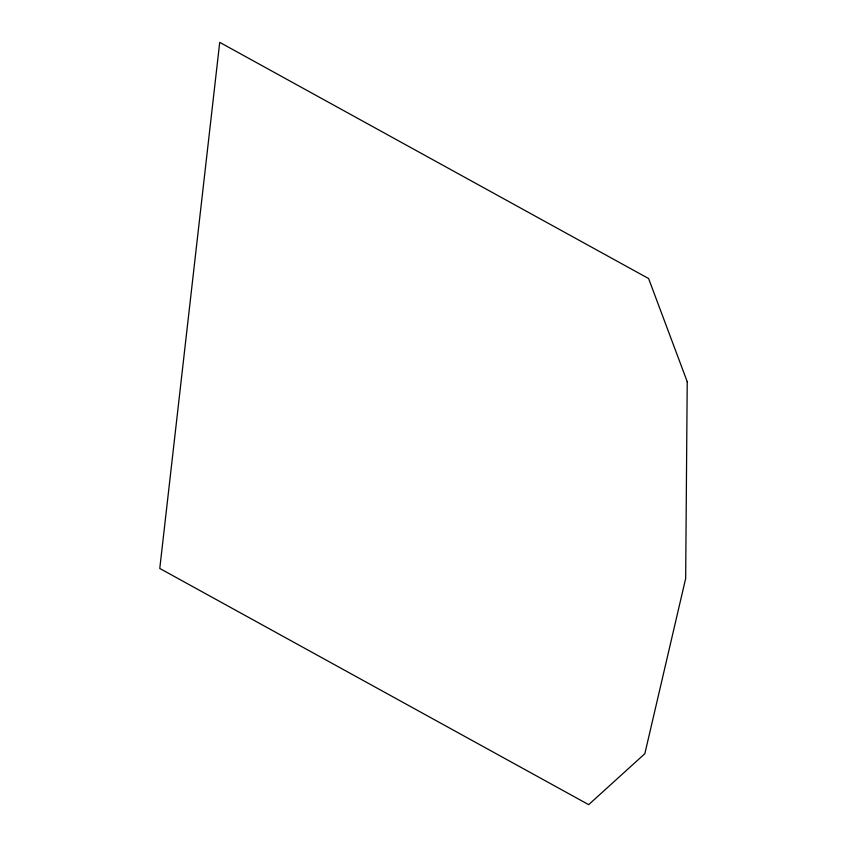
<?xml version="1.0" encoding="UTF-8"?>
<svg xmlns="http://www.w3.org/2000/svg" width="847" height="847" viewBox="0 0 847 847"><rect width="100%" height="100%" fill="white"/><g stroke="black" fill="none" stroke-linecap="round" stroke-linejoin="round"><path stroke-width="1.27" d="M687.224 381.69L685.657 578.501L644.842 753.703L588.676 804.65L159.776 568.453L219.722 42.35L648.611 278.547L687.224 381.69"/></g></svg>
